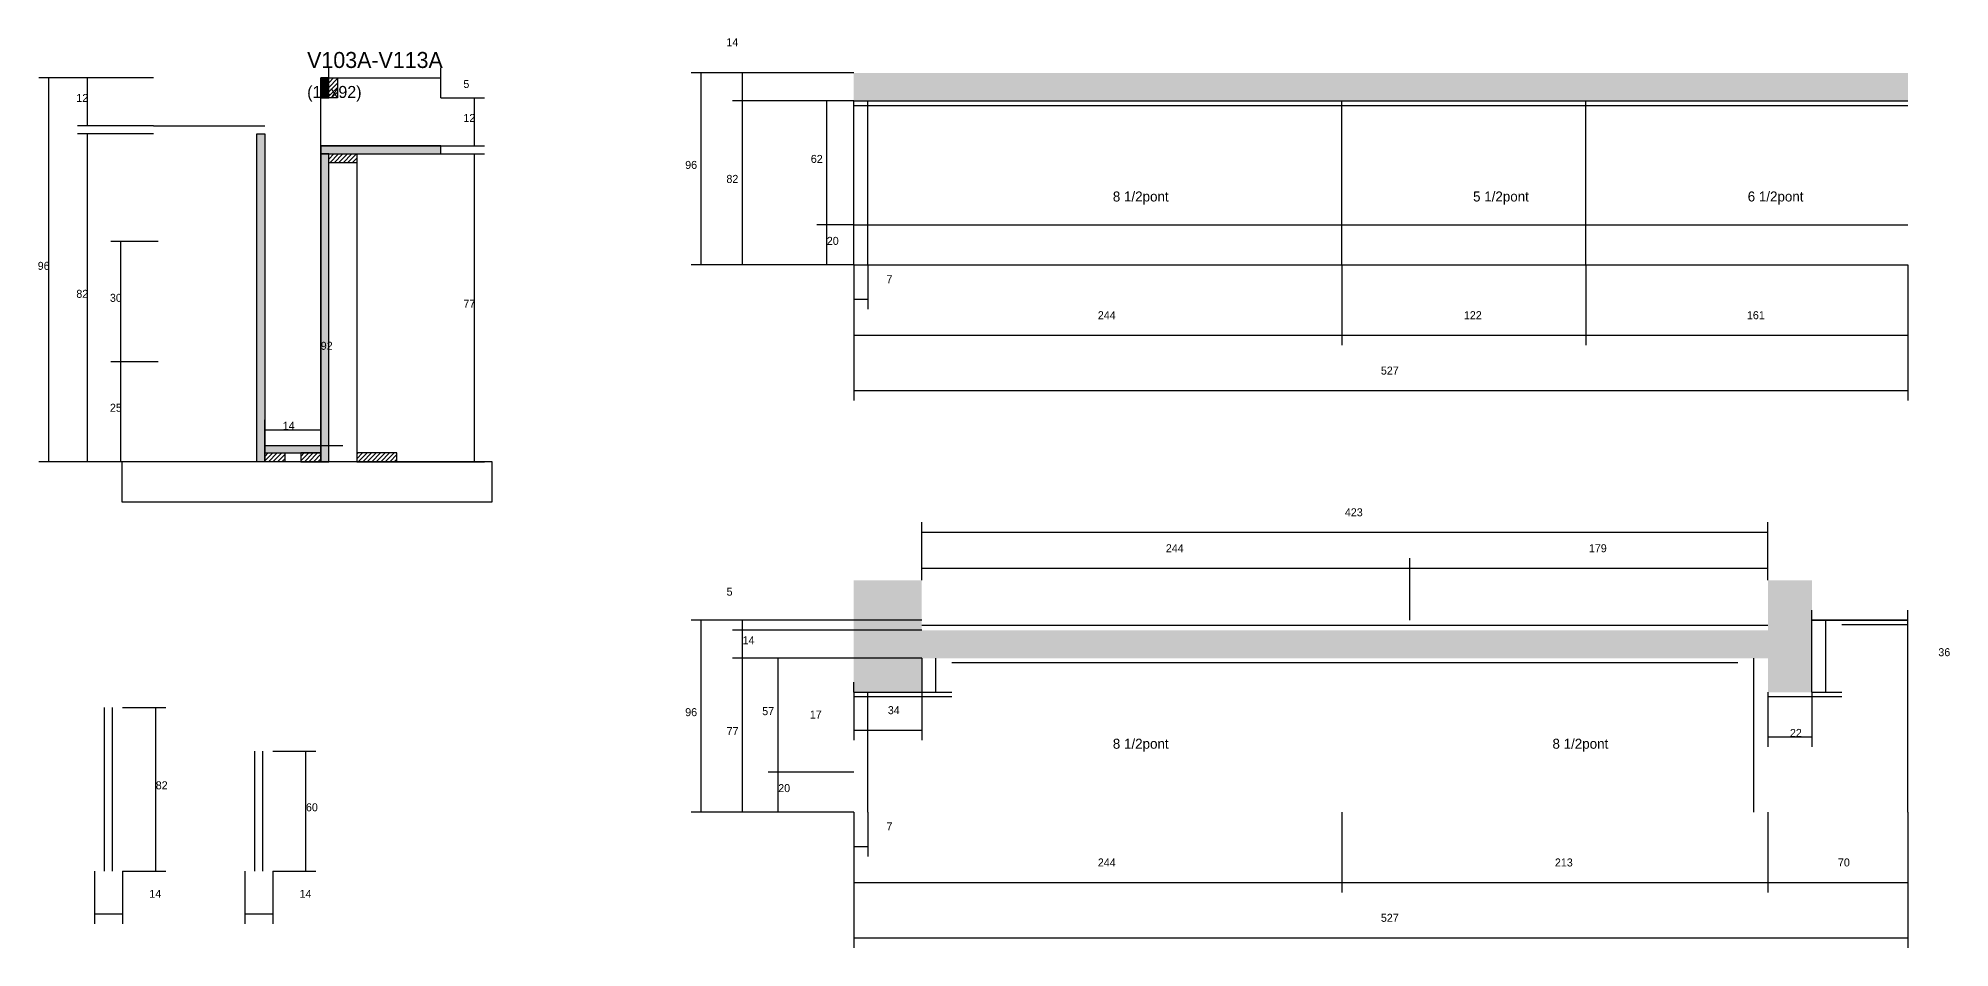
# Model space of a CAD drawing. Header units: metres. Extents: x 2047 to 4638, y -2211 to -952.
# Drawn here: x 3346 to 4302, y -1422 to -967 of the extents above; entities that cross this region are included whole.
import ezdxf

# ---------------------------------------------------------------- set-up
doc = ezdxf.new("R2010")
doc.units = ezdxf.units.M
for name, color, linetype in [('COTA', 4, 'Continuous'), ('Cota Seção (2x)', 4, 'Continuous'), ('Hachura', 253, 'Continuous'), ('Madeira', 126, 'Continuous'), ('NOMENCLATURA', 7, 'Continuous'), ('Painéis', 200, 'Continuous'), ('SARR_2.2x7', 40, 'Continuous'), ('SARR_EDITAR', 141, 'Continuous'), ('Texto Seção', 7, 'Continuous')]:
    doc.layers.add(name, color=color, linetype=linetype)

msp = doc.modelspace()

# ---------------------------------------------------------------- hatches: boundary and pattern name
at = {"layer": 'COTA'}
h = msp.add_hatch(dxfattribs=at)
h.set_pattern_fill('AR-CONC', scale=0.03)
h.paths.add_polyline_path([(3754, -984.7), (3754, -998.7), (4281, -998.7), (4281, -984.7)])
h = msp.add_hatch(dxfattribs=at)
h.set_pattern_fill('AR-CONC', scale=0.03)
h.paths.add_polyline_path([(3788, -1294.5), (3788, -1277.5), (4211, -1277.5), (4211, -1294.5), (4233, -1294.5), (4233, -1258.5), (4233, -1238.5), (4211, -1238.5), (4211, -1258.5), (4211, -1263.5), (3788, -1263.5), (3788, -1258.5), (3788, -1238.5), (3754, -1238.5), (3754, -1294.5)])
at = {"layer": 'Hachura'}
h = msp.add_hatch(color=8, dxfattribs=at)
h.dxf.hatch_style = 1
h.paths.add_polyline_path([(3491.5, -987.2), (3487.5, -987.2), (3487.5, -987.2), (3487.5, -997.2), (3487.5, -997.2), (3491.5, -997.2), (3491.5, -997.2), (3491.5, -987.2)])
h = msp.add_hatch(dxfattribs=at)
h.set_pattern_fill('ANSI31', scale=0.5)
h.paths.add_polyline_path([(3495.9, -997.2), (3491.5, -997.2), (3491.5, -997.2), (3491.5, -987.2), (3491.5, -987.2), (3495.9, -987.2), (3495.9, -987.2), (3495.9, -997.2)])
h = msp.add_hatch(color=8, dxfattribs=at)
h.dxf.hatch_style = 1
h.paths.add_polyline_path([(3455.5, -1015.2), (3459.5, -1015.2), (3459.5, -1015.2), (3459.5, -1179.2), (3459.5, -1179.2), (3455.5, -1179.2), (3455.5, -1179.2), (3455.5, -1015.2)])
h = msp.add_hatch(color=8, dxfattribs=at)
h.dxf.hatch_style = 1
h.paths.add_polyline_path([(3547.5, -1025.2), (3547.5, -1021.2), (3547.5, -1021.2), (3487.5, -1021.2), (3487.5, -1021.2), (3487.5, -1025.2), (3487.5, -1025.2), (3547.5, -1025.2)])
h = msp.add_hatch(color=8, dxfattribs=at)
h.dxf.hatch_style = 1
h.paths.add_polyline_path([(3491.5, -1025.2), (3487.5, -1025.2), (3487.5, -1025.2), (3487.5, -1179.2), (3487.5, -1179.2), (3491.5, -1179.2), (3491.5, -1179.2), (3491.5, -1025.2)])
h = msp.add_hatch(dxfattribs=at)
h.set_pattern_fill('ANSI31', scale=0.5)
h.paths.add_polyline_path([(3491.5, -1029.6), (3491.5, -1025.2), (3491.5, -1025.2), (3505.5, -1025.2), (3505.5, -1025.2), (3505.5, -1029.6), (3505.5, -1029.6), (3491.5, -1029.6)])
h = msp.add_hatch(color=8, dxfattribs=at)
h.dxf.hatch_style = 1
h.paths.add_polyline_path([(3487.5, -1174.8), (3487.5, -1171.2), (3487.5, -1171.2), (3459.5, -1171.2), (3459.5, -1171.2), (3459.5, -1174.8), (3459.5, -1174.8), (3487.5, -1174.8)])
h = msp.add_hatch(dxfattribs=at)
h.set_pattern_fill('ANSI31', scale=0.5)
h.paths.add_polyline_path([(3459.5, -1179.2), (3459.5, -1174.8), (3459.5, -1174.8), (3469.5, -1174.8), (3469.5, -1174.8), (3469.5, -1179.2), (3469.5, -1179.2), (3459.5, -1179.2)])
h = msp.add_hatch(dxfattribs=at)
h.set_pattern_fill('ANSI31', scale=0.5)
h.paths.add_polyline_path([(3487.5, -1179.2), (3487.5, -1174.8), (3487.5, -1174.8), (3477.5, -1174.8), (3477.5, -1174.8), (3477.5, -1179.2), (3477.5, -1179.2), (3487.5, -1179.2)])
h = msp.add_hatch(dxfattribs=at)
h.set_pattern_fill('ANSI31', scale=0.5)
h.paths.add_polyline_path([(3525.5, -1179.2), (3525.5, -1174.8), (3525.5, -1174.8), (3505.5, -1174.8), (3505.5, -1174.8), (3505.5, -1179.2), (3505.5, -1179.2), (3525.5, -1179.2)])

# ---------------------------------------------------------------- linework, layer by layer
at = {"layer": 'COTA'}
for p, q in [((3491.5, -987.2), (3491.5, -982.2)), ((3547.5, -997.2), (3547.5, -982.2)), ((3403.9, -987.2), (3346.5, -987.2)), ((3351.5, -1179.2), (3351.5, -987.2)), ((3403.9, -987.2), (3365.8, -987.2)), ((3370.8, -1011.2), (3370.8, -987.2)), ((3491.5, -987.2), (3547.5, -987.2)), ((3754, -984.7), (3672.7, -984.7)), ((3677.7, -1080.7), (3677.7, -984.7)), ((3754, -984.7), (3693.3, -984.7)), ((3698.3, -998.7), (3698.3, -984.7)), ((3547.5, -997.2), (3569.3, -997.2)), ((3564.3, -1021.2), (3564.3, -997.2)), ((3754, -998.7), (3693.3, -998.7)), ((3754, -998.7), (3693.3, -998.7)), ((3698.3, -1080.7), (3698.3, -998.7)), ((3754, -998.7), (3735.5, -998.7)), ((3740.5, -1060.7), (3740.5, -998.7)), ((3403.9, -1011.2), (3365.8, -1011.2)), ((3403.9, -1015.2), (3365.8, -1015.2)), ((3370.8, -1179.2), (3370.8, -1015.2)), ((3547.5, -1021.2), (3569.3, -1021.2)), ((3547.5, -1025.2), (3569.3, -1025.2)), ((3564.3, -1179.2), (3564.3, -1025.2)), ((3754, -1060.7), (3735.5, -1060.7)), ((3754, -1060.7), (3735.5, -1060.7)), ((3740.5, -1080.7), (3740.5, -1060.7)), ((3406.2, -1069.1), (3382.6, -1069.1)), ((3387.6, -1129.2), (3387.6, -1069.1)), ((3754, -1080.7), (3672.7, -1080.7)), ((3754, -1080.7), (3693.3, -1080.7)), ((3754, -1080.7), (3735.5, -1080.7)), ((3754, -1080.7), (3754, -1120.9)), ((3754, -1080.7), (3754, -1148.6)), ((3754, -1080.7), (3754, -1102.9)), ((3761, -1080.7), (3761, -1102.9)), ((3998, -1080.7), (3998, -1120.9)), ((3998, -1080.7), (3998, -1120.9)), ((4120, -1080.7), (4120, -1120.9)), ((4120, -1080.7), (4120, -1120.9)), ((4281, -1080.7), (4281, -1120.9)), ((4281, -1080.7), (4281, -1148.6)), ((3754, -1097.9), (3761, -1097.9)), ((3754, -1115.9), (3998, -1115.9)), ((3998, -1115.9), (4120, -1115.9)), ((4120, -1115.9), (4281, -1115.9)), ((3406.2, -1129.2), (3382.6, -1129.2)), ((3406.2, -1129.2), (3382.6, -1129.2)), ((3387.6, -1179.2), (3387.6, -1129.2)), ((3754, -1143.6), (4281, -1143.6)), ((3425.9, -1179.2), (3346.5, -1179.2)), ((3425.9, -1179.2), (3365.8, -1179.2)), ((3406.2, -1179.2), (3382.6, -1179.2)), ((3521.1, -1179.2), (3569.3, -1179.2)), ((3788, -1238.5), (3788, -1209.5)), ((4211, -1238.5), (4211, -1209.5)), ((3788, -1214.5), (4211, -1214.5)), ((3788, -1238.5), (3788, -1227.5)), ((3788, -1232.5), (4032, -1232.5)), ((4032, -1258.5), (4032, -1227.5)), ((4032, -1258.5), (4032, -1227.5)), ((4032, -1232.5), (4211, -1232.5)), ((4211, -1238.5), (4211, -1227.5)), ((3788, -1258.5), (3672.7, -1258.5)), ((3677.7, -1354.5), (3677.7, -1258.5)), ((3788, -1258.5), (3693.4, -1258.5)), ((3698.4, -1263.5), (3698.4, -1258.5)), ((4233, -1294.5), (4233, -1253.5)), ((4233, -1258.5), (4281, -1258.5)), ((4281, -1258.5), (4281, -1253.5)), ((3754, -1263.5), (3693.4, -1263.5)), ((3788, -1263.5), (3693.4, -1263.5)), ((3698.4, -1277.5), (3698.4, -1263.5)), ((3754, -1277.5), (3693.4, -1277.5)), ((3754, -1277.5), (3693.4, -1277.5)), ((3698.4, -1354.5), (3698.4, -1277.5)), ((3788, -1277.5), (3711.2, -1277.5)), ((3716.2, -1334.5), (3716.2, -1277.5)), ((3788, -1277.5), (3788, -1299.5)), ((3754, -1294.5), (3754, -1289.5)), ((3754, -1294.5), (3754, -1318.5)), ((3754, -1294.5), (3788, -1294.5)), ((3788, -1294.5), (3788, -1318.5)), ((4211, -1294.5), (4211, -1321.9)), ((4233, -1294.5), (4233, -1321.9)), ((3388.4, -1302.1), (3410, -1302.1)), ((3405, -1384.1), (3405, -1302.1)), ((3754, -1313.5), (3788, -1313.5)), ((4211, -1316.9), (4233, -1316.9)), ((3463.6, -1324.1), (3485.1, -1324.1)), ((3480.1, -1384.1), (3480.1, -1324.1)), ((3754, -1334.5), (3711.2, -1334.5)), ((3754, -1334.5), (3711.2, -1334.5)), ((3716.2, -1354.5), (3716.2, -1334.5)), ((3754, -1354.5), (3672.7, -1354.5)), ((3754, -1354.5), (3693.4, -1354.5)), ((3754, -1354.5), (3711.2, -1354.5)), ((3754, -1354.5), (3754, -1394.7)), ((3754, -1354.5), (3754, -1422.4)), ((3754, -1354.5), (3754, -1376.7)), ((3761, -1354.5), (3761, -1376.7)), ((3998, -1354.5), (3998, -1394.7)), ((3998, -1354.5), (3998, -1394.7)), ((4211, -1354.5), (4211, -1394.7)), ((4211, -1354.5), (4211, -1394.7)), ((4281, -1354.5), (4281, -1394.7)), ((4281, -1354.5), (4281, -1422.4)), ((3754, -1371.7), (3761, -1371.7)), ((3374.4, -1384.1), (3374.4, -1410.4)), ((3388.4, -1384.1), (3410, -1384.1)), ((3388.4, -1384.1), (3388.4, -1410.4)), ((3449.6, -1384.1), (3449.6, -1410.4)), ((3463.6, -1384.1), (3485.1, -1384.1)), ((3463.6, -1384.1), (3463.6, -1410.4)), ((3754, -1389.7), (3998, -1389.7)), ((3998, -1389.7), (4211, -1389.7)), ((4211, -1389.7), (4281, -1389.7)), ((3374.4, -1405.4), (3388.4, -1405.4)), ((3449.6, -1405.4), (3463.6, -1405.4)), ((3754, -1417.4), (4281, -1417.4))]:
    msp.add_line(p, q, dxfattribs=at)
at = {"layer": 'Cota Seção (2x)'}
for p, q in [((3487.5, -1171.2), (3487.5, -987.2)), ((3487.5, -987.2), (3492.5, -987.2)), ((3459.5, -1179.2), (3459.5, -1158.2)), ((3459.5, -1163.2), (3487.5, -1163.2)), ((3487.5, -1179.2), (3487.5, -1158.2)), ((3498.5, -1171.2), (3482.5, -1171.2))]:
    msp.add_line(p, q, dxfattribs=at)
at = {"layer": 'Madeira'}
for points in [[(3495.9, -997.2), (3491.5, -997.2), (3491.5, -987.2), (3495.9, -987.2)], [(3491.5, -1029.6), (3491.5, -1025.2), (3505.5, -1025.2), (3505.5, -1029.6)], [(3491.5, -1025.2), (3505.5, -1025.2), (3505.5, -1179.2), (3491.5, -1179.2)], [(3459.5, -1179.2), (3459.5, -1174.8), (3469.5, -1174.8), (3469.5, -1179.2)], [(3487.5, -1179.2), (3487.5, -1174.8), (3477.5, -1174.8), (3477.5, -1179.2)], [(3525.5, -1179.2), (3525.5, -1174.8), (3505.5, -1174.8), (3505.5, -1179.2)], [(3388, -1199.2), (3573.2, -1199.2), (3573.2, -1179.2), (3388, -1179.2)]]:
    msp.add_lwpolyline(points, close=True, dxfattribs=at)
at = {"layer": 'Painéis'}
for p, q in [((3754, -998.7), (4281, -998.7)), ((3754, -1080.7), (3754, -998.7)), ((3998, -1080.7), (3998, -998.7)), ((4120, -1080.7), (4120, -998.7)), ((3403.9, -1011.2), (3459.5, -1011.2)), ((3487.5, -1021.2), (3547.5, -1021.2)), ((3754, -1060.7), (4281, -1060.7)), ((3754, -1080.7), (4281, -1080.7))]:
    msp.add_line(p, q, dxfattribs=at)
for points in [[(3491.5, -987.2), (3487.5, -987.2), (3487.5, -997.2), (3491.5, -997.2)], [(3455.5, -1015.2), (3459.5, -1015.2), (3459.5, -1179.2), (3455.5, -1179.2)], [(3547.5, -1025.2), (3547.5, -1021.2), (3487.5, -1021.2), (3487.5, -1025.2)], [(3491.5, -1025.2), (3487.5, -1025.2), (3487.5, -1179.2), (3491.5, -1179.2)], [(3487.5, -1174.8), (3487.5, -1171.2), (3459.5, -1171.2), (3459.5, -1174.8)]]:
    msp.add_lwpolyline(points, close=True, dxfattribs=at)
msp.add_lwpolyline([(4281, -1354.5), (4281, -1258.5), (4233, -1258.5)], dxfattribs=at)
at = {"layer": 'SARR_2.2x7'}
for p, q in [((3754, -1000.9), (3998, -1000.9)), ((3761, -1080.7), (3761, -998.7)), ((3998, -1000.9), (4120, -1000.9)), ((4120, -1000.9), (4281, -1000.9)), ((4240, -1294.5), (4240, -1258.5)), ((4248, -1260.7), (4281, -1260.7)), ((3795, -1294.5), (3795, -1277.5)), ((3803, -1279.7), (3998, -1279.7)), ((3998, -1279.7), (4196, -1279.7)), ((4204, -1354.5), (4204, -1277.5)), ((3754, -1296.7), (3803, -1296.7)), ((3761, -1354.5), (3761, -1294.5)), ((3788, -1294.5), (3803, -1294.5)), ((4211, -1296.7), (4248, -1296.7)), ((4233, -1294.5), (4248, -1294.5))]:
    msp.add_line(p, q, dxfattribs=at)
at = {"layer": 'SARR_EDITAR'}
for p, q in [((3788, -1261), (4032, -1261)), ((4032, -1261), (4211, -1261)), ((3379.4, -1384.1), (3379.4, -1302.1)), ((3383.4, -1384.1), (3383.4, -1302.1)), ((3454.6, -1384.1), (3454.6, -1324.1)), ((3458.6, -1384.1), (3458.6, -1324.1))]:
    msp.add_line(p, q, dxfattribs=at)

# ---------------------------------------------------------------- texts
at = {"layer": 'COTA'}
for s, p in [('14', (3690.3, -971.3)), ('5', (3558.8, -992.2)), ('12', (3365.3, -999.2)), ('12', (3558.8, -1009.2)), ('96', (3669.7, -1032.7)), ('62', (3732.5, -1029.7)), ('82', (3690.3, -1039.7)), ('20', (3740.5, -1070.7)), ('96', (3346, -1083.2)), ('7', (3770.3, -1089.9)), ('82', (3365.3, -1097.2)), ('30', (3382.1, -1099.2)), ('77', (3558.8, -1102.2)), ('244', (3876, -1107.9)), ('122', (4059, -1107.9)), ('161', (4200.5, -1107.9)), ('527', (4017.5, -1135.6)), ('25', (3382.1, -1154.2)), ('423', (3999.5, -1206.5)), ('244', (3910, -1224.5)), ('179', (4121.5, -1224.5)), ('5', (3690.4, -1246.2)), ('14', (3698.4, -1270.5)), ('36', (4296.2, -1276.5)), ('96', (3669.7, -1306.5)), ('57', (3708.2, -1306)), ('17', (3732, -1307.7)), ('34', (3771, -1305.5)), ('77', (3690.4, -1316)), ('22', (4222, -1316.9)), ('82', (3405, -1343.1)), ('20', (3716.2, -1344.5)), ('60', (3480.1, -1354.1)), ('7', (3770.3, -1363.7)), ('244', (3876, -1381.7)), ('213', (4104.5, -1381.7)), ('70', (4246, -1381.7)), ('14', (3401.8, -1397.4)), ('14', (3476.9, -1397.4)), ('527', (4017.5, -1409.4))]:
    msp.add_text(s, height=4, dxfattribs=at).set_placement(p)
at = {"layer": 'Cota Seção (2x)'}
for s, p in [('92', (3487.5, -1123.2)), ('14', (3468.5, -1163.2))]:
    msp.add_text(s, height=4, dxfattribs=at).set_placement(p)
at = {"layer": 'NOMENCLATURA'}
for s, p in [('8 1/2pont', (3883.5, -1049)), ('5 1/2pont', (4063.6, -1049)), ('6 1/2pont', (4200.9, -1049)), ('8 1/2pont', (3883.5, -1322.8)), ('8 1/2pont', (4103.3, -1322.8))]:
    msp.add_text(s, height=5, dxfattribs=at).set_placement(p)
at = {"layer": 'Texto Seção'}
for s, height, p in [('V103A-V113A', 8, (3480.7, -982.2)), ('(14x92)', 6, (3480.7, -997.2))]:
    msp.add_text(s, height=height, dxfattribs=at).set_placement(p)

doc.saveas('drawing.dxf')
